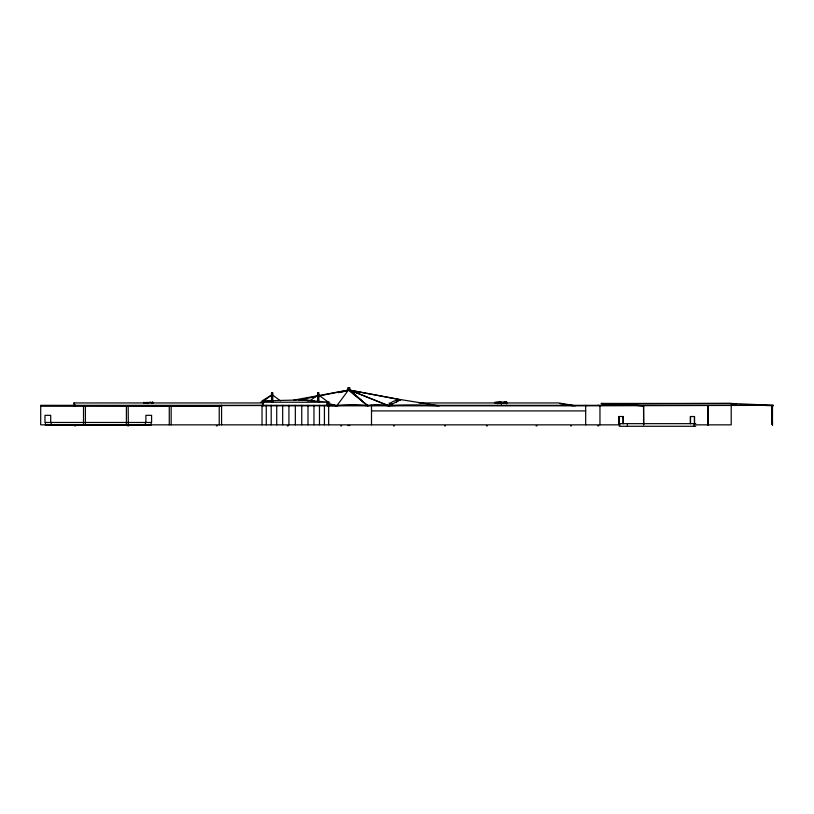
<?xml version="1.0" encoding="UTF-8"?>
<svg xmlns="http://www.w3.org/2000/svg" width="814" height="814" viewBox="0 0 814 814"><rect width="100%" height="100%" fill="white"/><g stroke="black" fill="none" stroke-linecap="round" stroke-linejoin="round"><path stroke-width="1.22" d="M695.726 423.656L619.016 423.656L619.098 416.524L619.179 423.656M499.908 403.368L499.918 402.36M643.548 424.847L643.65 405.81L601.322 403.429L730.891 403.429L773.3 405.331L586.1 405.81M643.711 405.81L601.322 403.429M601.312 403.907L730.891 403.429M499.186 403.306L499.104 402.116L501.149 402.116M499.328 403.378L499.42 402.116M272.466 395.105L272.161 400.915L260.694 402.238L329.711 402.238L300.977 399.928L262.016 400.915L271.54 395.105L272.782 395.105L280.392 400.814M317.938 395.105L318.254 400.915L318.559 395.105M494.953 402.197L496.825 403.368M497.079 403.347L497.028 402.452M505.107 403.347L504.66 402.085M501.475 402.513L501.465 403.815M502.981 403.337L503.245 402.34M496.265 402.777L496.866 402.442M504.293 402.777L505.006 402.777L504.324 402.381M144.8 402.981L143.915 402.35M502.726 402.574L502.737 403.306M504.741 402.085L504.07 403.001M152.635 402.096L152.289 403.164L153.001 403.164L152.635 402.096L152.31 403.164M505.362 402.238L506.176 401.567M504.853 403.368L503.978 403.001M501.414 402.391L502.024 402.075M501.546 402.289L501.383 403.815M502.686 402.431L503.601 402.116M502.828 402.299L502.614 403.123M144.821 402.981L144.292 403.327M505.626 402.238L506.583 401.811M505.606 401.902L505.413 402.981M143.64 403.388L144.536 402.879L143.936 402.35M496.041 402.37L497.039 402.32M145.93 402.513C148.413 402.106 145.136 402.788 146.724 403.001M494.902 403.032L495.543 402.767M494.881 402.503L495.482 402.34M262.016 402.238L271.54 395.105M310.012 400.814L317.633 395.105L318.864 395.105L328.388 402.238M506.013 401.882L505.789 403.286M504.385 402.34L504.894 402.442M338.248 392.724L349.837 390.099L388.766 405.81A268.925 51.028 11.1 0 1 438.074 405.759M341.086 392.063L348.412 390.099L367.735 405.81A47.67 12.454 15.7 0 1 374.949 404.955L376.689 404.934A47.67 12.454 15.7 0 1 388.766 405.81L400.834 399.623L439.255 405.81M40.7 405.81L263.075 405.535M497.71 402.523L496.866 402.208M298.636 400.05L348.412 390.099L348.412 387.718M293.742 400.122L348.412 390.099L336.803 405.81L326.953 404.1M497.212 402.126L497.527 402.421M149.634 402.35L150.01 402.757M151.241 402.849L150.61 402.36L151.526 402.35M503.083 402.35L503.601 403.5M400 399.623L400.946 399.623M506.318 401.556L506.735 403.815M498.27 402.116L498.575 403.388M147.263 402.35L148.026 403.663L148.799 402.35M150.417 402.35L149.613 402.35M499.491 402.36L500.742 402.462M500.834 402.615L500.915 403.815L500.742 402.523M503.601 402.533L503.52 403.5M74.013 405.81L74.013 402.95L263.736 402.95M418.803 402.95L558.73 402.95L575.579 405.81M146.103 403.164L146.815 403.337M773.3 405.331L40.7 405.331L40.7 424.847L620.156 424.847M570.553 405.382L571.509 405.382M597.771 405.382L598.728 405.382M585.683 405.81L262.027 405.81M221.571 406.288L41.656 405.81M371.499 410.917L585.683 410.917M695.624 424.847L731.216 424.847L731.216 405.81M772.506 424.847L772.048 405.81M347.934 425.519L349.837 425.519M74.674 425.854L75.621 425.854M127.645 425.854L128.592 425.854M216.331 425.854L217.277 425.854M287.2 425.854L288.156 425.854M340.791 425.854L341.748 425.854M393.457 425.854L394.414 425.854M444.576 425.854L445.533 425.854M486.385 425.854L487.342 425.854M536.09 425.854L537.037 425.854M570.553 425.854L571.509 425.854M597.771 425.854L598.728 425.854M695.726 426.282L619.352 426.282L619.352 423.656M730.88 403.907L735.876 404.131M747.099 404.629L754.578 404.975M764.56 405.423L773.29 405.81M502.035 402.737L502.492 403.022M501.607 402.93L502.258 403.103M559.94 403.632L568.365 405.067M570.767 405.474L573.178 405.881M298.667 399.939A55.362 2.635 -10.6 0 1 301.099 399.623L308.486 400.905M327.604 405.535L328.663 405.81M355.372 392.063L349.369 390.099L349.369 387.718M388.99 403.062L392.592 404.243M497.619 402.523L497.792 403.815M504.985 402.32L505.158 402.981M74.013 402.95L75.437 405.81M502.309 403.306L501.607 403.398M271.845 395.105L272.161 400.915L272.161 392.724M772.506 405.81L772.445 424.847M772.344 405.81L772.344 424.847M772.11 405.81L772.221 424.847M708.17 405.81L708.231 424.847M708.058 405.81L708.058 424.847M707.936 405.81L707.824 424.847L707.763 405.81M694.566 423.656L694.566 416.524L690.364 416.524L690.364 423.656M694.403 416.524L694.403 423.656M694.067 423.656L694.067 426.282M690.526 416.524L690.526 423.656M643.772 424.847L643.487 405.81M627.421 423.656L627.421 426.282M623.229 423.656L623.229 416.524L619.016 416.524L619.016 423.656M623.066 416.524L623.148 423.656M603.184 405.331L602.828 403.673L602.95 405.331M599.959 405.331L599.959 424.847M585.683 405.331L585.683 424.847M506.491 401.811L506.583 403.561M500.234 403.296L500.234 401.628L499.918 402.116M500.142 402.36L500.142 403.296M499.338 402.116L499.338 403.225M498.494 402.116L498.494 403.388M371.499 405.331L371.499 424.847M367.735 405.331L367.735 405.81A51.465 19.994 0.1 0 0 336.803 405.81A99.41 36.304 -5 0 0 327.065 403.225M348.891 387.718L348.891 390.099M347.934 390.099L347.934 387.718L349.837 387.718L349.837 390.099L367.735 405.81L349.369 390.099L400.112 399.623A65.71 12.047 5.3 0 0 396.387 402.472M328.663 405.331L328.663 424.847M327.33 402.238L327.33 405.81M324.42 405.331L324.42 424.847M319.475 405.331L319.475 424.847M318.864 402.238L318.864 392.724L317.633 392.724L317.633 401.048M318.254 392.724L318.254 400.915M313.97 405.331L313.97 424.847M308.007 405.331L308.007 424.847M301.75 405.331L301.75 424.847M295.34 405.331L295.34 424.847M288.929 405.331L288.929 424.847M282.672 405.331L282.672 424.847M276.719 405.331L276.719 424.847M272.782 402.238L272.782 392.724L271.54 392.724L271.54 402.238M271.204 405.331L271.204 424.847M266.27 405.331L266.27 424.847M263.075 402.238L263.075 405.81M262.027 405.331L262.027 424.847M221.571 405.331L221.571 424.847M221.093 405.331L221.103 406.288M219.231 406.288L219.231 424.847M171.164 406.288L171.164 424.847M169.261 406.288L169.261 424.847M151.129 422.466L151.129 425.091L45.462 425.091L45.462 422.466M145.889 422.466L145.889 415.333L151.597 415.333L151.597 422.466L44.984 422.466L44.984 415.333L50.712 415.333L50.712 422.466M145.411 422.466L145.411 425.091M128.185 405.81L128.307 424.847M126.404 406.288L126.404 424.847M85.419 406.288L85.419 424.847M83.516 406.288L83.516 424.847M51.17 422.466L51.17 425.091M301.099 399.623A99.41 36.304 -5 0 1 314.143 400.946M327.309 405.535A268.915 68.569 0 0 1 335.612 405.769M373.941 405.494A44.709 17.348 -11.9 0 1 378.642 405.036M328.469 404.843A44.739 17.501 -9.6 0 1 333.018 404.843M351.027 405.057A51.628 19.953 -11.1 0 1 355.962 404.823M400.112 399.623L349.603 390.099L388.766 405.81A109.218 22.639 16.9 0 1 400.112 399.623"/></g></svg>
